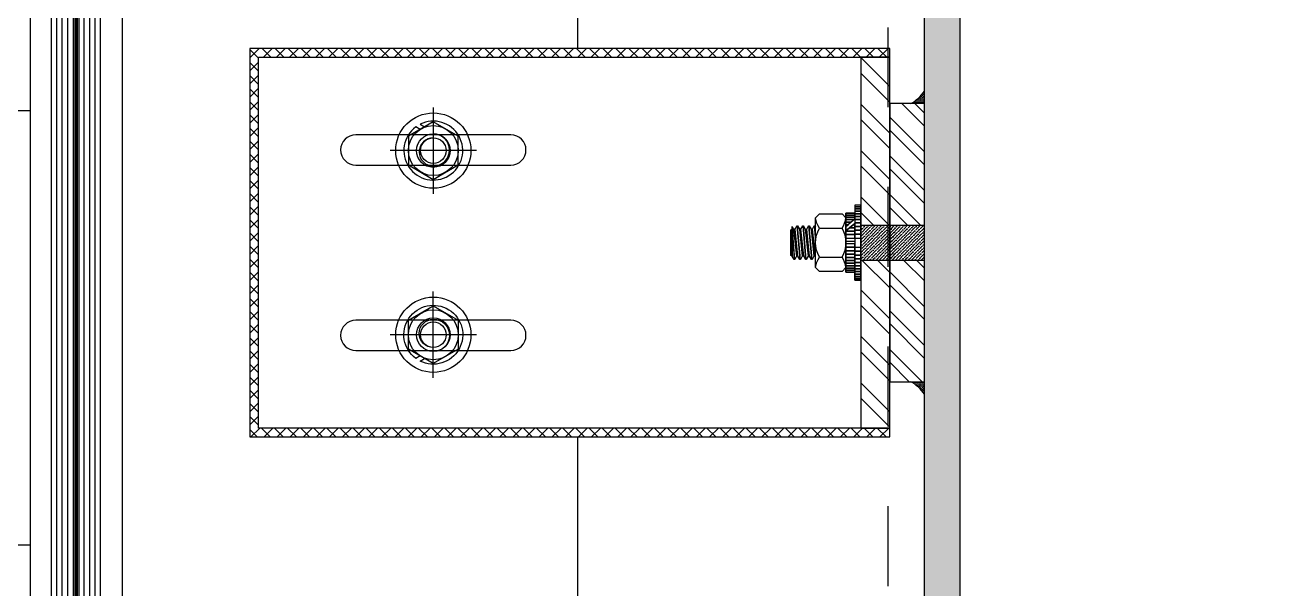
# Model space of a CAD drawing. Header units: millimetres. Extents: x -101 to 3415, y -52 to 1366.
# Drawn here: x 226.259 to 227.843, y 145.228 to 145.934 of the extents above; entities that cross this region are included whole.
import ezdxf

# ---------------------------------------------------------------- set-up
doc = ezdxf.new("R2010")
doc.units = ezdxf.units.MM
doc.set_wipeout_variables(frame=1)
doc.linetypes.add('OCULTA2', pattern=[0.30000000000000004, 0.2, -0.1])
doc.layers.add('00_ARQ', color=8, linetype='Continuous')
doc.layers.add('A-ESTRUCTURA', color=6, linetype='Continuous')

# ---------------------------------------------------------------- blocks, each defined once
blk = doc.blocks.new('A$C4DC86443')
at = {"layer": 'A-ESTRUCTURA', "color": 8, "linetype": 'OCULTA2', "ltscale": 0.1}
blk.add_lwpolyline([(0.004850000000004684, -0.3530000000000101), (0.004850000000004684, -0.05300000000001009), (0.0148500000000098, -0.05300000000001009), (0.0148500000000098, -0.3530000000000101)], close=True, dxfattribs=at)

msp = doc.modelspace()

# ---------------------------------------------------------------- hatches: boundary and pattern name
at = {"layer": '00_ARQ'}
h = msp.add_hatch(dxfattribs=at)
h.set_pattern_fill('PLASTI', color=9, scale=0.2286459215875386)
h.set_pattern_definition([(0, (-3488.395460651146, -6.623347380706074), (0, 1.451901602080869), []), (0, (-3488.395460651146, -6.441859680445821), (0, 1.451901602080869), []), (0, (-3488.395460651146, -6.260371980186391), (0, 1.451901602080869), []), (0, (-3488.395460651146, -5.715908879404809), (0, 1.451901602080869), [])])
edge = h.paths.add_edge_path()
edge.add_line((226.264863185037, 169.1230504401843), (226.2648633632448, 80.53740597466133))
edge.add_line((226.2648633632448, 80.53740597466133), (213.917933543058, 80.53740597434918))
edge.add_line((213.917933543058, 80.53740597434918), (213.9179334248256, 179.9983814496445))
edge.add_line((213.9179334248256, 179.9983814496445), (255.1870279724881, 179.9983814496445))
edge.add_line((255.1870279724881, 179.9983814496445), (255.1870279724881, 163.5358751338373))
edge.add_line((255.1870279724881, 163.5358751338373), (242.2387789263361, 163.535875095341))
edge.add_line((242.2387789263361, 163.535875095341), (242.2387789263361, 175.3340046492597))
edge.add_line((242.2387789263361, 175.3340046492597), (234.0075257491843, 175.3340046492588))
edge.add_line((234.0075257491843, 175.3340046492588), (234.0075257491843, 163.535875095341))
edge.add_line((234.0075257491843, 163.535875095341), (227.23491947146, 163.5358742858918))
edge.add_line((227.23491947146, 163.5358742858918), (227.2349194471125, 163.7409483788618))
edge.add_line((227.2349194471125, 163.7409483788618), (226.9508009497627, 163.7409483788972))
edge.add_line((226.9508009497627, 163.7409483788972), (226.9508009497627, 169.1157337706937))
edge.add_line((226.9508009497627, 169.1157337706937), (227.002392721976, 169.1157337706937))
edge.add_arc((227.0023927219756, 169.1111608522638), 0.004572918429943229, 38.45059877829539, 89.99999999501449, ccw=False)
edge.add_line((227.0059739783809, 169.1140044741666), (227.1182459832772, 168.9099982576534))
edge.add_arc((227.1212533024272, 168.9116532942308), 0.003432654154160998, 208.8255805424185, 279.6250182301404)
edge.add_line((227.1218272396837, 168.9082689611255), (227.1886321916629, 168.9082689611255))
edge.add_line((227.1886321916629, 168.9082689611255), (227.1886321916629, 168.9155856306161))
edge.add_line((227.1886321916629, 168.9155856306161), (227.1253602710277, 168.9155856306161))
edge.add_arc((227.1253602710269, 168.9201585490485), 0.004572918432387496, 218.450598806381, 270.00000000997096, ccw=False)
edge.add_line((227.1217790146211, 168.9173149271424), (227.0095070097232, 169.1213211436581))
edge.add_arc((227.0064996905765, 169.119666107083), 0.003432654150171312, 28.82558053358185, 99.62501824054763)
edge.add_line((227.00592575332, 169.1230504401843), (226.264863185037, 169.1230504396803))
h = msp.add_hatch(dxfattribs=at)
h.set_pattern_fill('ANSI37', color=9, scale=0.003658334745314089, style=0)
h.set_pattern_definition([(135, (380.0747365390946, 149.1591523268864), (0.0082131957473817, 0.008213195747381698), []), (44.99999999999999, (380.0747365390946, 149.1591523268864), (0.008213195747381705, -0.008213195747381698), [])])
h.paths.add_polyline_path([(227.3423570905162, 145.4292927157904), (226.5512278571439, 145.429292789963), (226.5512278571439, 145.8939013026178), (227.3423570905162, 145.8939012284451), (227.3423570905162, 145.904876232681), (226.540252852908, 145.9048763068545), (226.540252852908, 145.418317785728), (227.3423570905162, 145.4183177115537)])
h = msp.add_hatch(dxfattribs=at)
h.set_pattern_fill('ANSI32', color=9, scale=0.1097500423594233, style=0)
h.set_pattern_definition([(135, (413.1507298402449, 132.5064359521211), (0.02910187469544715, 0.02910187469544714), []), (135, (413.1313285904802, 132.5064359521211), (0.02910187469544715, 0.02910187469544714), [])])
h.paths.add_polyline_path([(227.3423570905162, 145.8706708028126), (227.3423570905162, 145.893901228445), (227.306002388984, 145.893901228445), (227.306002388984, 145.6833640638527), (227.3423570905162, 145.6833640638527)])
h.paths.add_polyline_path([(227.3423570905162, 145.6398298803835), (227.306002388984, 145.6398298803835), (227.306002388984, 145.4292927157903), (227.3423570905162, 145.4292927157903)])
h = msp.add_hatch(dxfattribs=at)
h.set_pattern_fill('CROSS', color=9, scale=0.004572918431642634, style=0)
h.set_pattern_definition([(180, (404.245903272373, 156.624231155448), (-0.001143229607910659, -0.001143229607910658), [0.0005716148039553293, -0.001714844411865989]), (270, (404.2456174649695, 156.6245169628498), (0.001143229607910659, -0.001143229607910658), [0.0005716148039553291, -0.001714844411865987])])
edge = h.paths.add_edge_path()
edge.add_line((227.3859141385786, 145.8358251643634), (227.3689753547949, 145.8358251643634))
edge.add_ellipse((227.3405983181614, 145.8835049712503), major_axis=(-0.03923404256975193, 0.03923404256975192), ratio=0.9999999999670006, start_angle=165.759346964328, end_angle=189.7575267947456)
edge.add_line((227.3859141385786, 145.8514878412596), (227.3859141385786, 145.8358251643634))
h = msp.add_hatch(dxfattribs=at)
h.set_pattern_fill('ANSI32', color=9, scale=0.0914583686328527, style=0)
h.set_pattern_definition([(135, (404.245903272373, 134.6989627887873), (0.02425156224620593, 0.02425156224620593), []), (135, (404.2297355642354, 134.6989627887873), (0.02425156224620593, 0.02425156224620593), [])])
h.paths.add_polyline_path([(227.3859141385786, 145.8358251643634), (227.3423570905162, 145.8358251643634), (227.3423570905162, 145.6833640638527), (227.3859141385786, 145.6833640638527)])
h.paths.add_polyline_path([(227.3859141385786, 145.6398298803835), (227.3423570905162, 145.6398298803835), (227.3423570905162, 145.487368779872), (227.3859141385786, 145.487368779872)])
h = msp.add_hatch(dxfattribs=at)
h.set_pattern_fill('ANSI36', color=9, scale=0.02286459215821317, angle=90, style=0)
h.set_pattern_definition([(44.99999999999999, (398.2050174524617, 115.8702786873128), (0.005557649681422194, 0.001515722640387871), [0.007145185049441615, -0.001429037009888323, 0, -0.001429037009888323])])
h.paths.add_polyline_path([(227.3495594370464, 145.6398298803835), (227.3495594370464, 145.6833640638527), (227.306002388984, 145.6833640638527), (227.306002388984, 145.6398298803835)])
h = msp.add_hatch(dxfattribs=at)
h.set_pattern_fill('ANSI36', color=9, scale=0.02286459215821317, angle=90, style=0)
h.set_pattern_definition([(44.99999999999999, (398.1686627509312, 115.8702786873128), (0.005557649681422194, 0.001515722640387871), [0.007145185049441615, -0.001429037009888323, 0, -0.001429037009888323])])
h.paths.add_polyline_path([(227.3859141385786, 145.6398298803835), (227.3859141385786, 145.6833640638527), (227.3423570905162, 145.6833640638527), (227.3423570905162, 145.6398298803835)])
h = msp.add_hatch(dxfattribs=at)
h.set_pattern_fill('CROSS', color=9, scale=0.004572918431642634, style=0)
h.set_pattern_definition([(180, (404.245903272373, 134.6989627887873), (-0.001143229607910659, 0.001143229607910658), [0.0005716148039553293, -0.001714844411865989]), (90, (404.2456174649695, 134.6986769813848), (0.001143229607910659, 0.001143229607910658), [0.0005716148039553291, -0.001714844411865987])])
edge = h.paths.add_edge_path()
edge.add_line((227.3859141385786, 145.4717061029758), (227.3859141385786, 145.4873687798719))
edge.add_line((227.3859141385786, 145.487368779872), (227.3689753547949, 145.487368779872))
edge.add_ellipse((227.3405983181614, 145.4396889729859), major_axis=(0.03923404256975193, 0.03923404256975192), ratio=0.9999999999670006, start_angle=350.2424732052543, end_angle=374.240653035672, ccw=False)

# ---------------------------------------------------------------- linework, layer by layer
at = {"layer": '00_ARQ', "color": 9}
for p, q in [((227.306002388984, 145.6833640638528), (227.3859141385786, 145.6833640638528)), ((227.306002388984, 145.6398298803836), (227.3859141385786, 145.6398298803836))]:
    msp.add_line(p, q, dxfattribs=at)
for points in [[(226.264863185037, 169.1230504401843), (226.2648633632448, 80.53740597466133)], [(226.3808294030013, 144.2131051384619), (226.380829403003, 147.0810318287442), (226.9508009497923, 147.0810318287442), (226.9508009497989, 145.9048763068586)], [(226.2914715087929, 144.2131051384619), (226.2914715087929, 147.0446771523033), (226.3189090109687, 147.0446771523033), (226.3189090109687, 144.2131051384619)], [(226.2983308843368, 144.2131051384619), (226.2983308843368, 147.0446771523033)], [(226.3051902598808, 144.2131051384619), (226.3051902598808, 147.0446771523033)], [(226.3120496354247, 144.2131051384619), (226.3120496354263, 147.0446771523033)], [(226.3532973491598, 144.2131051384619), (226.3532973491615, 147.0446771523033), (226.3258598469857, 147.0446771523033), (226.3258598469857, 144.2131051384619)], [(226.3327192225313, 144.2131051384619), (226.3327192225313, 147.0446771523033)], [(226.3395785980736, 144.2131051384619), (226.3395785980736, 147.0446771523033)], [(226.3464379736175, 144.2131051384619), (226.3464379736191, 147.0446771523033)], [(226.7702863519791, 145.8310902013847), (226.7702863519791, 145.7228364179361)], [(226.8244132437037, 145.7769633096608), (226.716159460256, 145.7769633096608)], [(227.2201151497161, 145.6818037665592), (227.2223837459685, 145.6406043128819)], [(227.2232911844717, 145.6406043128819), (227.2201151497161, 145.6818037665592)], [(227.2237449037209, 145.6786603073813), (227.2219300267177, 145.6786603073813)], [(227.2260134999749, 145.6825896313545), (227.2296432539797, 145.6406043128819)], [(227.2305506924797, 145.6406043128819), (227.2269209384749, 145.6825896313545)], [(227.2310044117305, 145.6786603073813), (227.2291895347289, 145.6786603073813)], [(227.2332730079845, 145.6825896313545), (227.2369027619893, 145.6406043128819)], [(227.2378102004926, 145.6406043128819), (227.2341804464845, 145.6825896313545)], [(227.2364490427385, 145.6786603073813), (227.2382639197417, 145.6786603073813)], [(227.2405325159941, 145.6825896313545), (227.2441622699989, 145.6406043128819)], [(227.2450697085005, 145.6406043128819), (227.2414399544957, 145.6825896313545)], [(227.2437085507497, 145.6786603073813), (227.2455234277513, 145.6786603073813)], [(227.2494217835517, 145.644068404895), (227.2491531817561, 145.6445336368535), (227.2455234277513, 145.6786603073813), (227.2477920240053, 145.6825896313545), (227.2486994625069, 145.6825896313545), (227.2494217835517, 145.6813385346007)], [(227.2477920240053, 145.6825896313545), (227.2494217835517, 145.6637382233594)], [(227.2494217835517, 145.6742345529774), (227.2486994625069, 145.6825896313545)], [(227.2542572775255, 145.6796432812988), (227.2826987066342, 145.6796432812988)], [(227.2273746577273, 145.6445336368535), (227.2255597807225, 145.6445336368535)], [(227.2346341657369, 145.6445336368535), (227.2328192887337, 145.6445336368535)], [(227.2400787967449, 145.6445336368535), (227.2418936737481, 145.6445336368535)], [(227.2491531817561, 145.6445336368535), (227.2473383047545, 145.6445336368535)], [(227.2542572775255, 145.6435506629368), (227.2826987066342, 145.6435506629368)], [(226.7702863519791, 145.4921038911969), (226.7702863519791, 145.6003576746455)], [(226.8244132437037, 145.5462307829216), (226.716159460256, 145.5462307829216)], [(226.9508009497989, 145.4183177678696), (226.9508009504693, 144.2131051384619)]]:
    msp.add_lwpolyline(points, dxfattribs=at)
at = {"layer": '00_ARQ', "color": 9, "const_width": 0.004572918431750771}
msp.add_lwpolyline([(226.3224731205188, 144.2131051384619), (226.3224731205204, 147.0413819594032)], dxfattribs=at)
at = {"layer": '00_ARQ', "color": 9}
for points in [[(227.3423570905162, 145.4292927157904), (226.5512278571439, 145.429292789963), (226.5512278571439, 145.8939013026178), (227.3423570905162, 145.8939012284451), (227.3423570905162, 145.904876232681), (226.540252852908, 145.9048763068545), (226.540252852908, 145.418317785728), (227.3423570905162, 145.4183177115537)], [(226.5512278571439, 145.8939013026178), (227.306002388984, 145.8939012284451), (227.306002388984, 145.4292927157904), (226.5512278571439, 145.429292789963)], [(227.3423570905162, 145.8939012284451), (227.306002388984, 145.8939012284451), (227.306002388984, 145.4292927157904), (227.3423570905162, 145.4292927157904)], [(227.3423570905162, 145.487368779872), (227.3859141385786, 145.487368779872), (227.3859141385786, 145.8358251643635), (227.3423570905162, 145.8358251643635)], [(226.7702863519791, 145.813055928022), (226.7390292275891, 145.795009618841), (226.7390292275891, 145.7589170004798), (226.7702863519791, 145.740870691298), (226.8015434763705, 145.7589170004798), (226.8015434763705, 145.795009618841)], [(227.2984525006539, 145.7087547361518), (227.2984525006539, 145.6144392080837), (227.306002388984, 145.6144392080837), (227.306002388984, 145.7087547361518)], [(227.2984525006539, 145.7064316935888), (227.306002388984, 145.7064316935888), (227.306002388984, 145.7087547361518), (227.2984525006539, 145.7087547361518)], [(227.2984525006539, 145.7038182707052), (227.306002388984, 145.7038182707052), (227.306002388984, 145.7064316935888), (227.2984525006539, 145.7064316935888)], [(227.2984525006539, 145.7009144675011), (227.306002388984, 145.7009144675011), (227.306002388984, 145.7038182707052), (227.2984525006539, 145.7038182707052)], [(227.2826987066342, 145.625504353755), (227.2542572775255, 145.625504353755), (227.2494217835517, 145.630339847727), (227.2494217835517, 145.6928540965085), (227.2542572775255, 145.6976895904798), (227.2826987066342, 145.6976895904798), (227.2875342006063, 145.6928540965085), (227.2875342006063, 145.630339847727)], [(227.2875342006063, 145.6247007375368), (227.2875342006063, 145.6984932066987), (227.2984525006539, 145.6984932066987), (227.2984525006539, 145.6911166814311), (227.2875342006063, 145.6817605810471), (227.2875342006063, 145.6763285135514), (227.2984525006539, 145.6856846139362), (227.2984525006539, 145.6247007375368)], [(227.2984525006539, 145.6984932066987), (227.2875342006063, 145.6984932066987), (227.2875342006063, 145.6961701641349), (227.2984525006539, 145.6961701641349)], [(227.2984525006539, 145.6961701641349), (227.2875342006063, 145.6961701641349), (227.2875342006063, 145.6935567412513), (227.2984525006539, 145.6935567412513)], [(227.2984525006539, 145.6935567412513), (227.2875342006063, 145.6935567412513), (227.2875342006063, 145.6906529380472), (227.2979113254626, 145.6906529380472), (227.2984525006539, 145.6911166814311)], [(227.2979113254626, 145.6906529380472), (227.2875342006063, 145.6906529380472), (227.2875342006063, 145.6874587545232), (227.2941838051619, 145.6874587545232)], [(227.2984525006539, 145.6977202839772), (227.306002388984, 145.6977202839772), (227.306002388984, 145.7009144675011), (227.2984525006539, 145.7009144675011)], [(227.2984525006539, 145.6942357201318), (227.306002388984, 145.6942357201318), (227.306002388984, 145.6977202839772), (227.2984525006539, 145.6977202839772)], [(227.2984525006539, 145.6904607759659), (227.306002388984, 145.6904607759659), (227.306002388984, 145.6942357201318), (227.2984525006539, 145.6942357201318)], [(227.2984525006539, 145.6863954514803), (227.306002388984, 145.6863954514803), (227.306002388984, 145.6904607759659), (227.2984525006539, 145.6904607759659)], [(227.2201151497161, 145.6445336368535), (227.2183002727129, 145.6455814565797), (227.2183002727129, 145.6776124876558), (227.2201151497161, 145.6786603073813)], [(227.2201151497161, 145.6818037665592), (227.2219300267177, 145.6786603073813), (227.2255597807225, 145.6445336368535), (227.2232911844717, 145.6406043128819), (227.2223837459685, 145.6406043128819), (227.2201151497161, 145.6445336368535)], [(227.2305506924797, 145.6406043128819), (227.2296432539797, 145.6406043128819), (227.2273746577273, 145.6445336368535), (227.2237449037209, 145.6786603073813), (227.2260134999749, 145.6825896313545), (227.2269209384749, 145.6825896313545), (227.2291895347289, 145.6786603073813), (227.2328192887337, 145.6445336368535)], [(227.2378102004926, 145.6406043128819), (227.2369027619893, 145.6406043128819), (227.2346341657369, 145.6445336368535), (227.2310044117305, 145.6786603073813), (227.2332730079845, 145.6825896313545), (227.2341804464845, 145.6825896313545), (227.2364490427385, 145.6786603073813), (227.2400787967449, 145.6445336368535)], [(227.2450697085005, 145.6406043128819), (227.2441622699989, 145.6406043128819), (227.2418936737481, 145.6445336368535), (227.2382639197417, 145.6786603073813), (227.2405325159941, 145.6825896313545), (227.2414399544957, 145.6825896313545), (227.2437085507497, 145.6786603073813), (227.2473383047545, 145.6445336368535)], [(227.2941838051619, 145.6874587545232), (227.2875342006063, 145.6874587545232), (227.2875342006063, 145.6839741906779), (227.2901174193787, 145.6839741906779)], [(227.2901174193787, 145.6839741906779), (227.2875342006063, 145.6839741906779), (227.2875342006063, 145.6817605810471)], [(227.2984525006539, 145.6801992465128), (227.2920512346425, 145.6801992465128), (227.2875342006063, 145.6763285135514), (227.2875342006063, 145.6761339220272), (227.2984525006539, 145.6761339220272)], [(227.2984525006539, 145.6761339220272), (227.2875342006063, 145.6761339220272), (227.2875342006063, 145.6717782172209), (227.2984525006539, 145.6717782172209)], [(227.2984525006539, 145.6717782172209), (227.2875342006063, 145.6717782172209), (227.2875342006063, 145.6671321320941), (227.2984525006539, 145.6671321320941)], [(227.2984525006539, 145.6839741906779), (227.2964564859079, 145.6839741906779), (227.2920512346425, 145.6801992465128), (227.2984525006539, 145.6801992465128)], [(227.2984525006539, 145.6856846139362), (227.2964564859079, 145.6839741906779), (227.2984525006539, 145.6839741906779)], [(227.2984525006539, 145.682039746674), (227.306002388984, 145.682039746674), (227.306002388984, 145.6863954514803), (227.2984525006539, 145.6863954514803)], [(227.2984525006539, 145.677393661548), (227.306002388984, 145.677393661548), (227.306002388984, 145.682039746674), (227.2984525006539, 145.682039746674)], [(227.2984525006539, 145.6723991200375), (227.306002388984, 145.6723991200375), (227.306002388984, 145.677393661548), (227.2984525006539, 145.677393661548)], [(227.2984525006539, 145.6670561221416), (227.306002388984, 145.6670561221416), (227.306002388984, 145.6723991200375), (227.2984525006539, 145.6723991200375)], [(227.2984525006539, 145.6631378720585), (227.2875342006063, 145.6631378720585), (227.2875342006063, 145.6671321320941), (227.2984525006539, 145.6671321320941)], [(227.2984525006539, 145.6600560721771), (227.2875342006063, 145.6600560721771), (227.2875342006063, 145.6560618121406), (227.2984525006539, 145.6560618121406)], [(227.2984525006539, 145.6560618121406), (227.2875342006063, 145.6560618121406), (227.2875342006063, 145.6514157270155), (227.2984525006539, 145.6514157270155)], [(227.2984525006539, 145.656137822094), (227.306002388984, 145.656137822094), (227.306002388984, 145.6507948241989), (227.2984525006539, 145.6507948241989)], [(227.2984525006539, 145.6514157270155), (227.2875342006063, 145.6514157270155), (227.2875342006063, 145.6470600222084), (227.2984525006539, 145.6470600222084)], [(227.2984525006539, 145.6470600222084), (227.2875342006063, 145.6470600222084), (227.2875342006063, 145.6429946977227), (227.2984525006539, 145.6429946977227)], [(227.2984525006539, 145.6429946977227), (227.2875342006063, 145.6429946977227), (227.2875342006063, 145.6392197535577), (227.2984525006539, 145.6392197535577)], [(227.2984525006539, 145.6507948241989), (227.306002388984, 145.6507948241989), (227.306002388984, 145.6458002826876), (227.2984525006539, 145.6458002826876)], [(227.2984525006539, 145.6458002826876), (227.306002388984, 145.6458002826876), (227.306002388984, 145.6411541975607), (227.2984525006539, 145.6411541975607)], [(227.2984525006539, 145.6411541975607), (227.306002388984, 145.6411541975607), (227.306002388984, 145.6367984927545), (227.2984525006539, 145.6367984927545)], [(227.2984525006539, 145.6392197535577), (227.2875342006063, 145.6392197535577), (227.2875342006063, 145.6357351897123), (227.2984525006539, 145.6357351897123)], [(227.2984525006539, 145.6357351897123), (227.2875342006063, 145.6357351897123), (227.2875342006063, 145.6325410061884), (227.2984525006539, 145.6325410061884)], [(227.2984525006539, 145.6325410061884), (227.2875342006063, 145.6325410061884), (227.2875342006063, 145.6296372029842), (227.2984525006539, 145.6296372029842)], [(227.2984525006539, 145.6296372029842), (227.2875342006063, 145.6296372029842), (227.2875342006063, 145.6270237801006), (227.2984525006539, 145.6270237801006)], [(227.2984525006539, 145.6270237801006), (227.2875342006063, 145.6270237801006), (227.2875342006063, 145.6247007375368), (227.2984525006539, 145.6247007375368)], [(227.2984525006539, 145.6367984927545), (227.306002388984, 145.6367984927545), (227.306002388984, 145.6327331682688), (227.2984525006539, 145.6327331682688)], [(227.2984525006539, 145.6327331682688), (227.306002388984, 145.6327331682688), (227.306002388984, 145.6289582241037), (227.2984525006539, 145.6289582241037)], [(227.2984525006539, 145.6289582241037), (227.306002388984, 145.6289582241037), (227.306002388984, 145.6254736602592), (227.2984525006539, 145.6254736602592)], [(227.2984525006539, 145.6254736602592), (227.306002388984, 145.6254736602592), (227.306002388984, 145.6222794767345), (227.2984525006539, 145.6222794767345)], [(227.2984525006539, 145.6222794767345), (227.306002388984, 145.6222794767345), (227.306002388984, 145.6193756735303), (227.2984525006539, 145.6193756735303)], [(227.2984525006539, 145.6193756735303), (227.306002388984, 145.6193756735303), (227.306002388984, 145.6167622506467), (227.2984525006539, 145.6167622506467)], [(227.2984525006539, 145.6167622506467), (227.306002388984, 145.6167622506467), (227.306002388984, 145.6144392080837), (227.2984525006539, 145.6144392080837)], [(226.7702863519791, 145.5101381645596), (226.7390292275891, 145.5281844737406), (226.7390292275891, 145.5642770921026), (226.7702863519791, 145.5823234012836), (226.8015434763705, 145.5642770921026), (226.8015434763705, 145.5281844737406)]]:
    msp.add_lwpolyline(points, close=True, dxfattribs=at)
for points in [[(226.7537607690235, 145.8035148782535), (226.7483564684137, 145.8066350526656, 23.87329820484328), (226.7536086581146, 145.8098751107884), (226.7591928365175, 145.8066510838836)], [(226.6730089446436, 145.7588744536282), (226.8675637593177, 145.7588744536282, 0.9999999999999999), (226.8675637593177, 145.7966238952816), (226.6730089446436, 145.7966238952816, 0.9999999999999999)], [(226.7537607690235, 145.5196792143281), (226.7483564684137, 145.5165590399168, -23.87329820484328), (226.7536086581146, 145.5133189817933), (226.7591928365175, 145.516543008698)], [(226.6730089446436, 145.5265701973009), (226.8675637593177, 145.5265701973009, 0.9999999999999999), (226.8675637593177, 145.5643196389534), (226.6730089446436, 145.5643196389534, 0.9999999999999999)]]:
    msp.add_lwpolyline(points, format="xyb", close=True, dxfattribs=at)
for points in [[(226.7702863519791, 145.792978825198, 0.9999999999999999), (226.7702863519791, 145.7575423800122, 0.9999999999999999), (226.7702863519791, 145.7979559688959)], [(227.2494217835517, 145.630339847727, -0.1008893896323656), (227.2542572775255, 145.6435506629368, -0.2679491924311807), (227.2542572775255, 145.6796432812988, -0.1008893896323659), (227.2494217835517, 145.6928540965085)], [(227.2875342006063, 145.630339847727, 0.1008893896323656), (227.2826987066342, 145.6435506629368, 0.2679491924311807), (227.2826987066342, 145.6796432812988, 0.1008893896323659), (227.2875342006063, 145.6928540965085)], [(226.7702863519791, 145.5302152673836, -0.9999999999999999), (226.7702863519791, 145.5656517125686, -0.9999999999999999), (226.7702863519791, 145.5252381236857)]]:
    msp.add_lwpolyline(points, format="xyb", dxfattribs=at)
for centre, radius in [((226.7702863519791, 145.7769633096608), 0.04715776403447274), ((226.7702863519791, 145.7769633096608), 0.03125712439058454), ((226.7702863519791, 145.7769633096608), 0.02099265923621985), ((226.7702863519791, 145.7769633096608), 0.0160155155378469), ((226.7702863519791, 145.5462307829216), 0.04715776403447274), ((226.7702863519791, 145.5462307829216), 0.03125712439058454), ((226.7702863519791, 145.5462307829216), 0.02099265923621985), ((226.7702863519791, 145.5462307829216), 0.0160155155378469)]:
    msp.add_circle(centre, radius, dxfattribs=at)
for centre, start, end in [((227.3405983181614, 145.8835049712495), 300.7593469651131, 324.7575267936352), ((227.3405983181614, 145.4396889729852), 35.24247320636484, 59.24065303488691)]:
    msp.add_arc(centre, 0.05548531510910371, start, end, dxfattribs=at)

# ---------------------------------------------------------------- block references
at = {"layer": '00_ARQ', "color": 9, "extrusion": (0, 0, -1), "xscale": 4.572918431750428, "yscale": 4.572918431750428, "zscale": -4.572918431750772}
msp.add_blockref('A$C4DC86443', (-227.4080927935198, 146.3737123690657), dxfattribs=at)

# ---------------------------------------------------------------- next in the draw order: wipeouts: each hides what was drawn before it
at = {"color": 9, "ltscale": 2}
msp.add_wipeout([(228.32267647986845, 146.30054567415738), (228.32267647986845, 145.38596198780724), (227.81965545237586, 145.38596198780724), (227.81965545237586, 144.55826375166035), (227.55700805345245, 144.55826375166026), (227.4302714479123, 144.7170107862245), (227.4302714479123, 146.17380906861726), (227.55700805345245, 146.30054567415738)], dxfattribs=at).dxf.layer = '00_ARQ'

# ---------------------------------------------------------------- next in the draw order: hatches: boundary and pattern name
at = {"layer": '00_ARQ'}
h = msp.add_hatch(color=9, dxfattribs=at)
edge = h.paths.add_edge_path()
edge.add_line((227.4302714479123, 146.1738090686176), (227.4302714479123, 144.7170107862223))
edge.add_arc((227.5877235092371, 144.7127495772028), 0.1575097124552148, 178.4497522054892, 258.7548825866922)
edge.add_line((227.5570080534536, 144.5582637516596), (227.8196554523776, 144.5582637516596))
edge.add_line((227.8196554523776, 144.5582637516596), (227.8196554523776, 144.4850970567528))
edge.add_line((227.8196554523776, 144.4850970567528), (226.9965301346604, 144.4850970567528))
edge.add_line((226.9965301346604, 144.4850970567528), (226.9965301346604, 144.5582637516596))
edge.add_line((226.9965301346604, 144.5582637516596), (227.2591775335859, 144.5582637516596))
edge.add_arc((227.2284620778016, 144.7127495772018), 0.1575097124544689, 281.2451174136582, 361.5502477948597)
edge.add_line((227.3859141391256, 144.7170107862223), (227.3859141391256, 146.1738090686176))
edge.add_arc((227.259177533586, 146.1738090686176), 0.1267366055396337, 2.569808446384601e-11, 90.0000000000257)
edge.add_line((227.2591775335859, 146.3005456741572), (226.9965301346604, 146.3005456741572))
edge.add_line((226.9965301346604, 146.3005456741572), (226.9965301346604, 146.3737123690657))
edge.add_line((226.9965301346604, 146.3737123690657), (227.8196554523776, 146.3737123690657))
edge.add_line((227.8196554523776, 146.3737123690657), (227.8196554523776, 146.3005456741572))
edge.add_line((227.8196554523776, 146.3005456741572), (227.5570080534536, 146.3005456741572))
edge.add_arc((227.5570080534528, 146.1738090686168), 0.126736605540458, 89.99999999961453, 179.9999999996145)

# ---------------------------------------------------------------- next in the draw order: linework, layer by layer
at = {"layer": '00_ARQ', "color": 9}
msp.add_lwpolyline([(226.3808139485421, 144.1564576226756), (226.3808139485421, 144.1805047923347, 0.4142135623766002), (226.3790762395424, 144.182242501336, -2.393763305771752e-12), (226.2666008940384, 144.182242501336, 0.4142135620982981), (226.264863185037, 144.1805047923347)], format="xyb", dxfattribs=at)
msp.add_lwpolyline([(227.4302714479123, 146.1738090686176), (227.4302714479123, 144.7170107862223, 0.3654787225960788), (227.5570080534536, 144.5582637516596), (227.8196554523776, 144.5582637516596), (227.8196554523776, 144.4850970567528), (226.9965301346604, 144.4850970567528), (226.9965301346604, 144.5582637516596), (227.2591775335859, 144.5582637516596, 0.3654787225960811), (227.3859141391256, 144.7170107862223), (227.3859141391256, 146.1738090686176, 0.414213562373095), (227.2591775335859, 146.3005456741572), (226.9965301346604, 146.3005456741572), (226.9965301346604, 146.3737123690657), (227.8196554523776, 146.3737123690657), (227.8196554523776, 146.3005456741572), (227.5570080534536, 146.3005456741572, 0.414213562373095)], format="xyb", close=True, dxfattribs=at)

doc.saveas('drawing.dxf')
